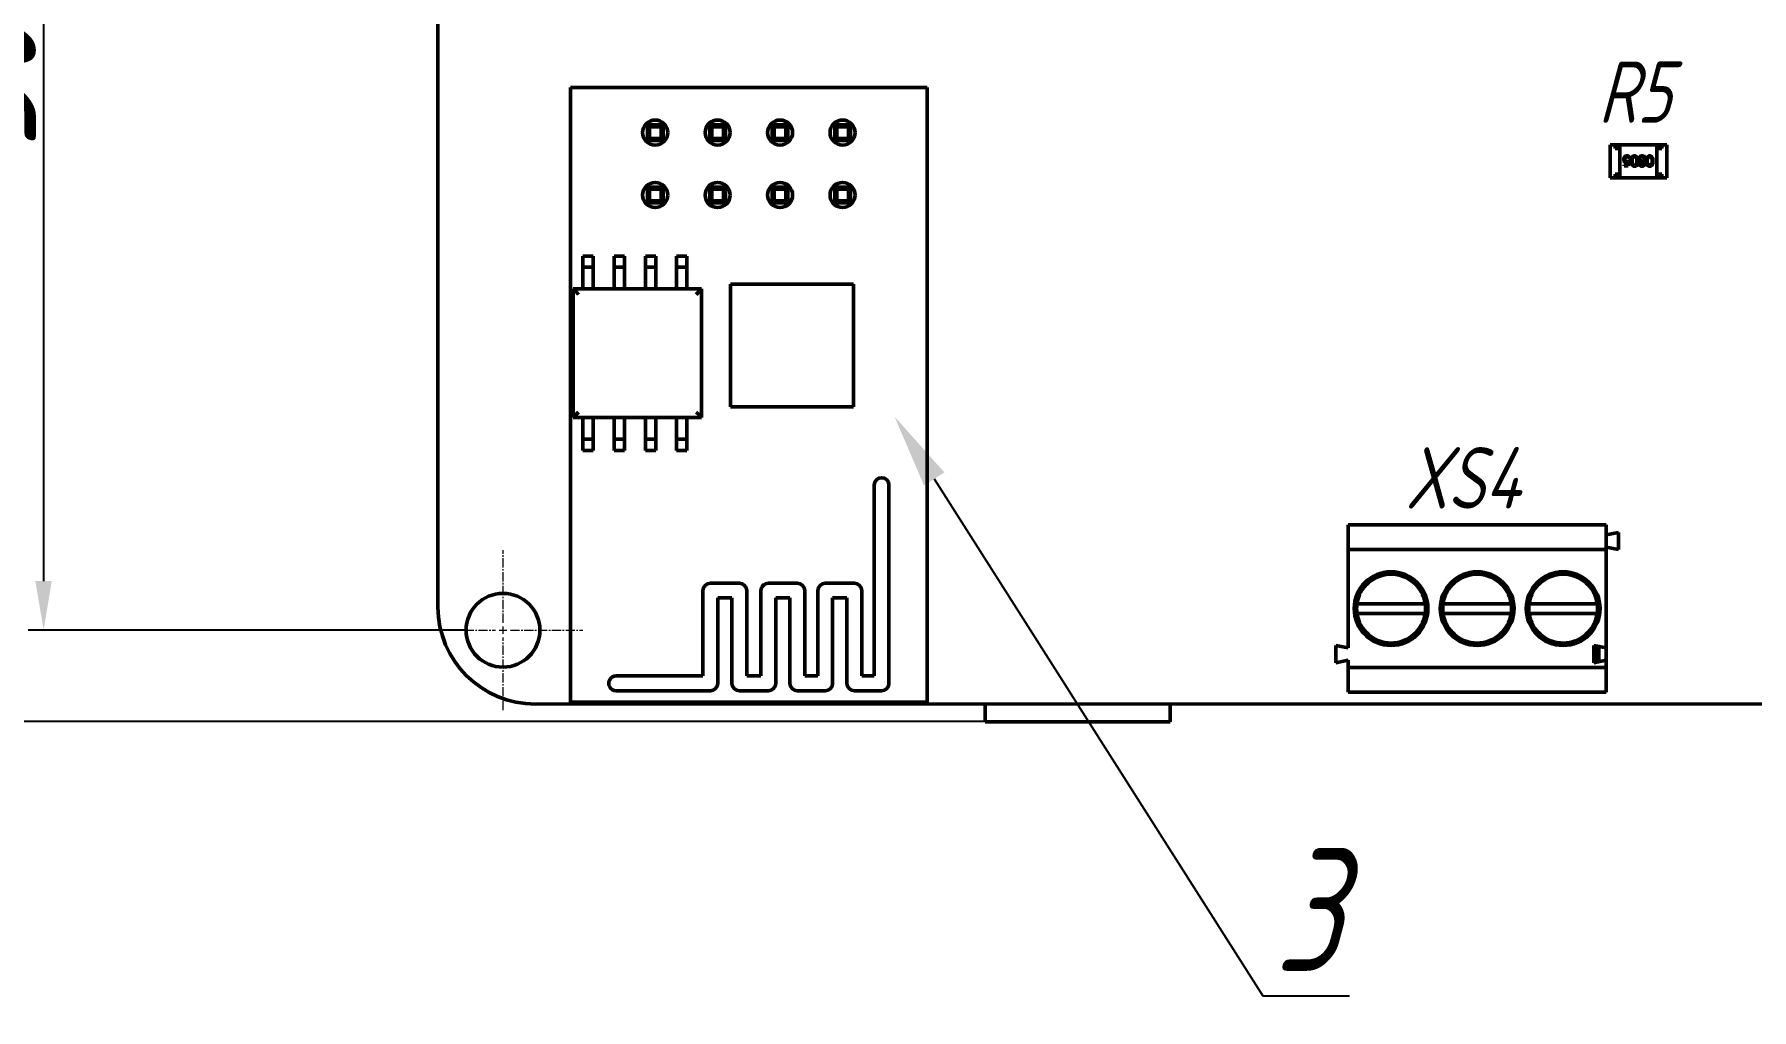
# Model space of a CAD drawing. Header units: millimetres. Extents: x -194 to 1085, y -28 to 392.
# Drawn here: x 563.1 to 702.8, y 202.8 to 282.1 of the extents above; entities that cross this region are included whole.
import ezdxf
from ezdxf import colors
from ezdxf.entities.mleader import LeaderData, LeaderLine
from ezdxf.math import Vec2, Vec3

# ---------------------------------------------------------------- set-up
doc = ezdxf.new("R2010")
doc.units = ezdxf.units.MM
doc.linetypes.add('CENTER2', pattern=[1.125, 0.75, -0.125, 0.125, -0.125])
doc.layers.add('Tonk', color=7, linetype='Continuous', lineweight=15)
doc.layers.add('Видимый контур (ГОСТ)', color=7, linetype='Continuous', lineweight=50)
doc.styles.get("Standard").update_dxf_attribs({"font": '', "width": 0.8, "oblique": 15})
doc.styles.get('Standard').set_extended_font_data('GOST type B')
doc.dimstyles.new('ISO-25', dxfattribs={"dimtxt": 3.5, "dimasz": 4, "dimexe": 1.25, "dimexo": 0, "dimtad": 1, "dimtxsty": 'Standard', "dimcen": 2.5, "dimadec": 0, "dimazin": 0, "dimtfac": 1, "dimtmove": 0, "dimatfit": 3, "dimfxl": 1, "dimarcsym": 0})

# ---------------------------------------------------------------- blocks, each defined once
blk = doc.blocks.new('*D69')
at = {"layer": 'Defpoints', "color": 0, "transparency": 16777216}
for p in [(604.8, 333.64), (546.47, 226.24), (640.47, 226.24)]:
    blk.add_point(p, dxfattribs=at)
at = {"layer": 'Tonk', "color": 0, "lineweight": -2, "transparency": 16777216}
for p, q in [((604.8, 333.64), (545.22, 333.64)), ((546.47, 329.64), (546.47, 230.24)), ((640.47, 226.24), (545.22, 226.24))]:
    blk.add_line(p, q, dxfattribs=at)
at = {"layer": 'Tonk', "color": 0, "transparency": 16777216}
for points in [[(545.8, 329.64), (547.14, 329.64), (546.47, 333.64)], [(545.8, 230.24), (547.14, 230.24), (546.47, 226.24)]]:
    blk.add_solid(points, dxfattribs=at)
at = {"layer": 'Tonk', "color": 0, "transparency": 16777216, "insert": (540.85, 278.93), "char_height": 10, "attachment_point": 5, "rotation": 90}
blk.add_mtext('57*', dxfattribs=at)
blk = doc.blocks.new('*U61')
at = {"layer": 'Tonk', "color": 0, "linetype": 'CENTER2', "transparency": 16777216}
for p, q in [((0, 0.6), (0, 6.5)), ((-6.5, 0), (-0.6, 0)), ((0.6, 0), (6.5, 0)), ((0, -6.5), (0, -0.6))]:
    blk.add_line(p, q, dxfattribs=at)
at = {"layer": 'Tonk', "color": 0, "linetype": 'Continuous', "transparency": 16777216}
for p, q in [((-0.3, 0), (0.3, 0)), ((0, -0.3), (0, 0.3))]:
    blk.add_line(p, q, dxfattribs=at)
blk = doc.blocks.new('*D67')
at = {"layer": 'Defpoints', "color": 0, "transparency": 16777216}
for p in [(598.25, 327.66), (563.88, 233.68), (598.25, 233.68)]:
    blk.add_point(p, dxfattribs=at)
at = {"layer": 'Tonk', "color": 0, "lineweight": -2, "transparency": 16777216}
for p, q in [((598.25, 327.66), (562.63, 327.66)), ((563.88, 323.66), (563.88, 237.68)), ((598.25, 233.68), (562.63, 233.68))]:
    blk.add_line(p, q, dxfattribs=at)
at = {"layer": 'Tonk', "color": 0, "transparency": 16777216}
for points in [[(563.21, 323.66), (564.54, 323.66), (563.88, 327.66)], [(563.21, 237.68), (564.54, 237.68), (563.88, 233.68)]]:
    blk.add_solid(points, dxfattribs=at)
at = {"layer": 'Tonk', "color": 0, "transparency": 16777216, "insert": (558.25, 280.67), "char_height": 10, "attachment_point": 5, "rotation": 90}
blk.add_mtext('50*', dxfattribs=at)

msp = doc.modelspace()

# ---------------------------------------------------------------- linework, layer by layer
at = {"layer": 'Видимый контур (ГОСТ)'}
for p, q in [((595.94784, 235.5561), (595.93784, 324.7861)), ((606.74787, 277.83612), (606.74787, 227.83612)), ((635.74787, 277.83612), (606.74787, 277.83612)), ((635.74787, 227.83612), (635.74787, 277.83612)), ((612.99287, 273.52291), (612.99287, 274.79291)), ((612.99287, 274.79291), (614.26287, 274.79291)), ((613.15364, 274.63214), (612.99287, 274.79291)), ((613.15364, 274.63214), (614.1021, 274.63214)), ((613.15364, 273.68368), (613.15364, 274.63214)), ((614.1021, 274.63214), (614.26287, 274.79291)), ((614.1021, 274.63214), (614.1021, 273.68368)), ((614.26287, 274.79291), (614.26287, 273.52291)), ((618.07287, 273.52291), (618.07287, 274.79291)), ((618.07287, 274.79291), (619.34287, 274.79291)), ((618.23364, 274.63214), (618.07287, 274.79291)), ((618.23364, 274.63214), (619.1821, 274.63214)), ((618.23364, 273.68368), (618.23364, 274.63214)), ((619.1821, 274.63214), (619.34287, 274.79291)), ((619.1821, 274.63214), (619.1821, 273.68368)), ((619.34287, 274.79291), (619.34287, 273.52291)), ((623.15287, 273.52291), (623.15287, 274.79291)), ((623.15287, 274.79291), (624.42287, 274.79291)), ((623.31364, 274.63214), (623.15287, 274.79291)), ((623.31364, 274.63214), (624.2621, 274.63214)), ((623.31364, 273.68368), (623.31364, 274.63214)), ((624.2621, 274.63214), (624.42287, 274.79291)), ((624.2621, 274.63214), (624.2621, 273.68368)), ((624.42287, 274.79291), (624.42287, 273.52291)), ((628.23287, 273.52291), (628.23287, 274.79291)), ((628.23287, 274.79291), (629.50287, 274.79291)), ((628.39364, 274.63214), (628.23287, 274.79291)), ((628.39364, 274.63214), (629.3421, 274.63214)), ((628.39364, 273.68368), (628.39364, 274.63214)), ((629.3421, 274.63214), (629.50287, 274.79291)), ((629.3421, 274.63214), (629.3421, 273.68368)), ((629.50287, 274.79291), (629.50287, 273.52291)), ((613.15364, 273.68368), (612.99287, 273.52291)), ((614.26287, 273.52291), (612.99287, 273.52291)), ((614.1021, 273.68368), (613.15364, 273.68368)), ((614.1021, 273.68368), (614.26287, 273.52291)), ((618.23364, 273.68368), (618.07287, 273.52291)), ((619.34287, 273.52291), (618.07287, 273.52291)), ((619.1821, 273.68368), (618.23364, 273.68368)), ((619.1821, 273.68368), (619.34287, 273.52291)), ((623.31364, 273.68368), (623.15287, 273.52291)), ((624.42287, 273.52291), (623.15287, 273.52291)), ((624.2621, 273.68368), (623.31364, 273.68368)), ((624.2621, 273.68368), (624.42287, 273.52291)), ((628.39364, 273.68368), (628.23287, 273.52291)), ((629.50287, 273.52291), (628.23287, 273.52291)), ((629.3421, 273.68368), (628.39364, 273.68368)), ((629.3421, 273.68368), (629.50287, 273.52291)), ((691.30783, 273.1661), (691.30783, 270.4661)), ((691.30783, 273.1661), (691.70783, 273.1661)), ((692.10783, 273.1661), (691.70783, 273.1661)), ((691.70783, 273.1661), (691.70783, 272.8661)), ((691.70783, 272.8661), (692.10783, 272.8661)), ((692.10783, 270.4661), (692.10783, 273.1661)), ((692.10783, 273.1661), (695.10783, 273.1661)), ((692.10783, 272.8661), (692.10783, 270.7661)), ((695.50783, 273.1661), (695.10783, 273.1661)), ((695.10783, 270.4661), (695.10783, 273.1661)), ((695.10783, 272.8661), (695.50783, 272.8661)), ((695.10783, 272.8661), (695.10783, 270.7661)), ((695.50783, 272.8661), (695.50783, 273.1661)), ((695.90783, 273.1661), (695.50783, 273.1661)), ((695.90783, 273.1661), (695.90783, 270.4661)), ((692.44435, 271.5238), (692.71646, 271.5238)), ((692.44435, 271.44175), (692.44435, 271.5238)), ((692.77255, 271.44175), (692.44435, 271.44175)), ((692.71646, 271.5238), (692.75957, 271.73422)), ((692.8546, 271.84175), (692.77255, 271.44175)), ((692.93665, 272.03662), (692.86486, 272.03662)), ((612.99287, 268.44291), (612.99287, 269.71291)), ((612.99287, 269.71291), (614.26287, 269.71291)), ((613.15364, 269.55214), (612.99287, 269.71291)), ((614.1021, 269.55214), (614.26287, 269.71291)), ((614.26287, 269.71291), (614.26287, 268.44291)), ((618.07287, 268.44291), (618.07287, 269.71291)), ((618.07287, 269.71291), (619.34287, 269.71291)), ((618.23364, 269.55214), (618.07287, 269.71291)), ((619.1821, 269.55214), (619.34287, 269.71291)), ((619.34287, 269.71291), (619.34287, 268.44291)), ((623.15287, 268.44291), (623.15287, 269.71291)), ((623.15287, 269.71291), (624.42287, 269.71291)), ((623.31364, 269.55214), (623.15287, 269.71291)), ((624.2621, 269.55214), (624.42287, 269.71291)), ((624.42287, 269.71291), (624.42287, 268.44291)), ((628.23287, 268.44291), (628.23287, 269.71291)), ((628.23287, 269.71291), (629.50287, 269.71291)), ((628.39364, 269.55214), (628.23287, 269.71291)), ((629.3421, 269.55214), (629.50287, 269.71291)), ((629.50287, 269.71291), (629.50287, 268.44291)), ((691.30783, 270.4661), (691.70783, 270.4661)), ((691.70783, 270.7661), (691.70783, 270.4661)), ((692.10783, 270.7661), (691.70783, 270.7661)), ((691.70783, 270.4661), (692.10783, 270.4661)), ((692.10783, 270.4661), (695.10783, 270.4661)), ((695.50783, 270.7661), (695.10783, 270.7661)), ((695.10783, 270.4661), (695.50783, 270.4661)), ((695.50783, 270.4661), (695.50783, 270.7661)), ((695.90783, 270.4661), (695.50783, 270.4661)), ((613.15364, 268.60368), (612.99287, 268.44291)), ((614.26287, 268.44291), (612.99287, 268.44291)), ((613.15364, 269.55214), (614.1021, 269.55214)), ((613.15364, 268.60368), (613.15364, 269.55214)), ((614.1021, 268.60368), (613.15364, 268.60368)), ((614.1021, 269.55214), (614.1021, 268.60368)), ((614.1021, 268.60368), (614.26287, 268.44291)), ((618.23364, 268.60368), (618.07287, 268.44291)), ((619.34287, 268.44291), (618.07287, 268.44291)), ((618.23364, 269.55214), (619.1821, 269.55214)), ((618.23364, 268.60368), (618.23364, 269.55214)), ((619.1821, 268.60368), (618.23364, 268.60368)), ((619.1821, 269.55214), (619.1821, 268.60368)), ((619.1821, 268.60368), (619.34287, 268.44291)), ((623.31364, 268.60368), (623.15287, 268.44291)), ((624.42287, 268.44291), (623.15287, 268.44291)), ((623.31364, 269.55214), (624.2621, 269.55214)), ((623.31364, 268.60368), (623.31364, 269.55214)), ((624.2621, 268.60368), (623.31364, 268.60368)), ((624.2621, 269.55214), (624.2621, 268.60368)), ((624.2621, 268.60368), (624.42287, 268.44291)), ((628.39364, 268.60368), (628.23287, 268.44291)), ((629.50287, 268.44291), (628.23287, 268.44291)), ((628.39364, 269.55214), (629.3421, 269.55214)), ((628.39364, 268.60368), (628.39364, 269.55214)), ((629.3421, 268.60368), (628.39364, 268.60368)), ((629.3421, 269.55214), (629.3421, 268.60368)), ((629.3421, 268.60368), (629.50287, 268.44291)), ((607.74787, 264.10612), (608.58787, 264.10612)), ((607.74787, 263.60612), (607.74787, 264.10612)), ((608.58787, 263.60612), (608.58787, 264.10612)), ((610.28787, 264.10612), (611.12787, 264.10612)), ((610.28787, 263.60612), (610.28787, 264.10612)), ((611.12787, 263.60612), (611.12787, 264.10612)), ((612.82787, 264.10612), (613.66787, 264.10612)), ((612.82787, 263.60612), (612.82787, 264.10612)), ((613.66787, 263.60612), (613.66787, 264.10612)), ((615.36787, 264.10612), (616.20787, 264.10612)), ((615.36787, 263.60612), (615.36787, 264.10612)), ((616.20787, 263.60612), (616.20787, 264.10612)), ((607.74787, 263.20612), (607.74787, 263.60612)), ((607.74787, 263.20612), (608.58787, 263.20612)), ((607.74787, 262.40612), (607.74787, 263.20612)), ((608.58787, 263.20612), (608.58787, 263.60612)), ((608.58787, 262.40612), (608.58787, 263.20612)), ((610.28787, 263.20612), (610.28787, 263.60612)), ((610.28787, 263.20612), (611.12787, 263.20612)), ((610.28787, 262.40612), (610.28787, 263.20612)), ((611.12787, 263.20612), (611.12787, 263.60612)), ((611.12787, 262.40612), (611.12787, 263.20612)), ((612.82787, 263.20612), (612.82787, 263.60612)), ((612.82787, 263.20612), (613.66787, 263.20612)), ((612.82787, 262.40612), (612.82787, 263.20612)), ((613.66787, 263.20612), (613.66787, 263.60612)), ((613.66787, 262.40612), (613.66787, 263.20612)), ((615.36787, 263.20612), (615.36787, 263.60612)), ((615.36787, 263.20612), (616.20787, 263.20612)), ((615.36787, 262.40612), (615.36787, 263.20612)), ((616.20787, 263.20612), (616.20787, 263.60612)), ((616.20787, 262.40612), (616.20787, 263.20612)), ((606.94787, 250.97612), (606.94787, 261.43612)), ((606.94787, 261.43612), (617.40787, 261.43612)), ((607.15975, 261.22423), (606.94787, 261.43612)), ((607.74787, 261.43612), (607.74787, 262.40612)), ((608.58787, 261.43612), (608.58787, 262.40612)), ((610.28787, 261.43612), (610.28787, 262.40612)), ((611.12787, 261.43612), (611.12787, 262.40612)), ((612.82787, 261.43612), (612.82787, 262.40612)), ((613.66787, 261.43612), (613.66787, 262.40612)), ((615.36787, 261.43612), (615.36787, 262.40612)), ((616.20787, 261.43612), (616.20787, 262.40612)), ((617.19598, 261.22423), (617.40787, 261.43612)), ((617.40787, 261.43612), (617.40787, 250.97612)), ((619.74787, 261.83612), (619.74787, 251.83612)), ((629.74787, 261.83612), (619.74787, 261.83612)), ((629.74787, 251.83612), (629.74787, 261.83612)), ((607.15975, 261.22423), (607.39611, 260.98788)), ((617.19598, 261.22423), (616.95962, 260.98788)), ((619.74787, 251.83612), (629.74787, 251.83612)), ((607.15975, 251.18801), (606.94787, 250.97612)), ((617.40787, 250.97612), (606.94787, 250.97612)), ((607.15975, 251.18801), (607.39611, 251.42436)), ((607.74787, 250.00612), (607.74787, 250.97612)), ((608.58787, 250.00612), (608.58787, 250.97612)), ((610.28787, 250.00612), (610.28787, 250.97612)), ((611.12787, 250.00612), (611.12787, 250.97612)), ((612.82787, 250.00612), (612.82787, 250.97612)), ((613.66787, 250.00612), (613.66787, 250.97612)), ((615.36787, 250.00612), (615.36787, 250.97612)), ((616.20787, 250.00612), (616.20787, 250.97612)), ((617.19598, 251.18801), (616.95963, 251.42436)), ((617.19598, 251.18801), (617.40787, 250.97612)), ((607.74787, 249.20612), (607.74787, 250.00612)), ((607.74787, 249.20612), (608.58787, 249.20612)), ((607.74787, 248.80612), (607.74787, 249.20612)), ((607.74787, 248.80612), (607.74787, 248.30612)), ((608.58787, 249.20612), (608.58787, 250.00612)), ((608.58787, 248.80612), (608.58787, 249.20612)), ((608.58787, 248.80612), (608.58787, 248.30612)), ((610.28787, 249.20612), (610.28787, 250.00612)), ((610.28787, 249.20612), (611.12787, 249.20612)), ((610.28787, 248.80612), (610.28787, 249.20612)), ((610.28787, 248.80612), (610.28787, 248.30612)), ((611.12787, 249.20612), (611.12787, 250.00612)), ((611.12787, 248.80612), (611.12787, 249.20612)), ((611.12787, 248.80612), (611.12787, 248.30612)), ((612.82787, 249.20612), (612.82787, 250.00612)), ((612.82787, 249.20612), (613.66787, 249.20612)), ((612.82787, 248.80612), (612.82787, 249.20612)), ((612.82787, 248.80612), (612.82787, 248.30612)), ((613.66787, 249.20612), (613.66787, 250.00612)), ((613.66787, 248.80612), (613.66787, 249.20612)), ((613.66787, 248.80612), (613.66787, 248.30612)), ((615.36787, 249.20612), (615.36787, 250.00612)), ((615.36787, 249.20612), (616.20787, 249.20612)), ((615.36787, 248.80612), (615.36787, 249.20612)), ((615.36787, 248.80612), (615.36787, 248.30612)), ((616.20787, 249.20612), (616.20787, 250.00612)), ((616.20787, 248.80612), (616.20787, 249.20612)), ((616.20787, 248.80612), (616.20787, 248.30612)), ((607.74787, 248.30612), (608.58787, 248.30612)), ((610.28787, 248.30612), (611.12787, 248.30612)), ((612.82787, 248.30612), (613.66787, 248.30612)), ((615.36787, 248.30612), (616.20787, 248.30612)), ((631.44189, 245.48212), (631.44189, 229.95412)), ((632.64189, 229.35412), (632.64189, 245.48212)), ((669.98803, 242.23618), (669.98804, 240.23618)), ((690.98803, 242.23618), (669.98803, 242.23618)), ((690.98803, 242.23618), (690.98804, 240.23618)), ((690.98803, 241.43618), (691.98803, 241.63618)), ((691.98804, 240.23618), (690.98804, 240.43618)), ((691.98803, 241.63618), (691.98804, 240.23618)), ((669.98804, 240.23618), (669.98804, 232.23618)), ((669.98804, 240.23618), (690.98804, 240.23618)), ((690.98804, 240.23618), (690.98804, 232.23618)), ((620.47389, 237.50212), (618.11589, 237.50212)), ((625.18989, 237.50212), (622.83189, 237.50212)), ((629.82789, 237.50212), (627.45989, 237.50212)), ((617.51589, 236.90212), (617.51589, 229.95412)), ((618.71589, 229.35412), (618.71589, 236.30212)), ((618.71589, 236.30212), (619.87389, 236.30212)), ((619.87389, 236.30212), (619.87389, 229.35412)), ((621.07389, 229.95412), (621.07389, 236.90212)), ((622.23189, 236.90212), (622.23189, 229.95412)), ((623.43189, 229.35412), (623.43189, 236.30212)), ((623.43189, 236.30212), (624.58989, 236.30212)), ((624.58989, 236.30212), (624.58989, 229.35412)), ((625.78989, 229.95412), (625.78989, 236.90212)), ((626.85989, 236.90212), (626.85989, 229.95412)), ((628.05989, 229.35412), (628.05989, 236.30212)), ((628.05989, 236.30212), (629.22789, 236.30212)), ((629.22789, 236.30212), (629.22789, 229.35412)), ((630.42789, 229.95412), (630.42789, 236.90212)), ((670.71675, 235.83618), (676.25932, 235.83618)), ((670.71675, 235.03618), (676.25932, 235.03618)), ((677.71675, 235.83618), (683.25932, 235.83618)), ((677.71675, 235.03618), (683.25932, 235.03618)), ((684.71675, 235.83618), (690.25932, 235.83618)), ((684.71675, 235.03618), (690.25932, 235.03618)), ((669.98804, 232.23618), (668.98804, 232.43618)), ((668.98804, 232.43618), (668.98804, 231.03618)), ((689.98804, 232.43618), (689.98804, 231.03618)), ((690.98804, 232.23618), (689.98804, 232.43618)), ((690.18804, 231.07618), (690.18804, 232.39618)), ((690.38804, 232.35618), (690.38804, 231.11618)), ((690.98804, 231.23618), (690.98804, 232.23618)), ((668.98804, 231.03618), (669.98804, 231.23618)), ((669.98804, 231.23618), (669.98804, 230.63618)), ((669.98804, 230.63618), (669.98804, 228.63618)), ((669.98804, 230.63618), (690.98804, 230.63618)), ((689.98804, 231.03618), (690.98804, 231.23618)), ((690.98804, 231.23618), (690.98804, 230.63618)), ((690.98804, 230.63618), (690.98804, 228.63618)), ((617.51589, 229.95412), (610.44589, 229.95412)), ((622.23189, 229.95412), (621.07389, 229.95412)), ((626.85989, 229.95412), (625.78989, 229.95412)), ((631.44189, 229.95412), (630.42789, 229.95412)), ((606.74787, 227.83612), (635.74787, 227.83612)), ((610.44589, 228.75412), (618.11589, 228.75412)), ((620.47389, 228.75412), (622.83189, 228.75412)), ((625.18989, 228.75412), (627.45989, 228.75412)), ((629.82789, 228.75412), (632.04189, 228.75412)), ((669.98804, 228.63618), (670.58804, 228.63618)), ((676.38804, 228.63618), (670.58804, 228.63618)), ((676.38804, 228.63618), (677.58804, 228.63618)), ((683.38804, 228.63618), (677.58804, 228.63618)), ((683.38804, 228.63618), (684.58804, 228.63618)), ((690.38804, 228.63618), (684.58804, 228.63618)), ((690.38804, 228.63618), (690.98804, 228.63618)), ((810.99385, 227.6761), (603.87784, 227.6741)), ((640.46936, 226.23588), (640.46936, 227.67445)), ((655.50936, 227.6746), (655.50936, 226.23588)), ((640.46936, 226.23588), (640.75313, 226.23588)), ((642.04186, 226.23588), (640.75313, 226.23588)), ((642.04186, 226.23588), (642.75809, 226.23588)), ((653.22062, 226.23588), (642.75809, 226.23588)), ((653.22062, 226.23588), (653.93685, 226.23588)), ((655.22559, 226.23588), (653.93685, 226.23588)), ((655.22559, 226.23588), (655.50936, 226.23588))]:
    msp.add_line(p, q, dxfattribs=at)
for centre, radius in [((613.62787, 274.15791), 1.02), ((618.70787, 274.15791), 1.02), ((623.78787, 274.15791), 1.02), ((628.86787, 274.15791), 1.02), ((613.62787, 269.07791), 1.02), ((618.70787, 269.07791), 1.02), ((623.78787, 269.07791), 1.02), ((628.86787, 269.07791), 1.02), ((673.48804, 235.43618), 3), ((680.48804, 235.43618), 3), ((687.48804, 235.43618), 3), ((601.24784, 233.6761), 3)]:
    msp.add_circle(centre, radius, dxfattribs=at)
for centre, radius, start, end in [((632.04189, 245.48212), 0.6, 0, 180), ((618.11589, 236.90212), 0.6, 90.0000007, 180), ((620.47389, 236.90212), 0.6, 0.0000009, 90.0000006), ((622.83189, 236.90212), 0.6, 90.0000003, 180.0000009), ((625.18989, 236.90212), 0.6, 0.0000009, 90.0000005), ((627.45989, 236.90212), 0.6, 90.0000009, 180), ((629.82789, 236.90212), 0.6, 0.0000009, 90.0000005), ((673.48804, 235.43618), 2.8, 8.2132207, 171.7867993), ((680.48804, 235.43618), 2.8, 8.2132207, 171.7867993), ((687.48804, 235.43618), 2.8, 8.2132207, 171.7867993), ((603.87231, 235.59868), 7.92459, 180.3079114, 270.0399798), ((673.48804, 235.43618), 2.8, 171.7867993, 188.2132207), ((673.48804, 235.43618), 2.8, 188.2132207, 351.7867993), ((673.48804, 235.43618), 2.8, 351.7867993, 8.2132207), ((680.48804, 235.43618), 2.8, 171.7867993, 188.2132207), ((680.48804, 235.43618), 2.8, 188.2132207, 351.7867993), ((680.48804, 235.43618), 2.8, 351.7867993, 8.2132207), ((687.48804, 235.43618), 2.8, 171.7867993, 188.2132207), ((687.48804, 235.43618), 2.8, 188.2132207, 351.7867993), ((687.48804, 235.43618), 2.8, 351.7867993, 8.2132207), ((610.44589, 229.35412), 0.6, 90.0000008, 270.0000008), ((618.11589, 229.35412), 0.6, 270.0000012, 0), ((620.47389, 229.35412), 0.6, 180.0000009, 270.0000006), ((622.83189, 229.35412), 0.6, 270.0000007, 0), ((625.18989, 229.35412), 0.6, 180.0000009, 270.0000005), ((627.45989, 229.35412), 0.6, 270.0000009, 0), ((629.82789, 229.35412), 0.6, 180.0000009, 270.0000004), ((632.04189, 229.35412), 0.6, 270.0000009, 0)]:
    msp.add_arc(centre, radius, start, end, dxfattribs=at)
for points, knots in [([(692.41358, 271.98037), (692.41373, 271.98689), (692.41403, 271.99984), (692.41557, 272.01908), (692.41852, 272.0379), (692.42249, 272.05632), (692.42765, 272.07431), (692.43388, 272.0919), (692.44152, 272.109), (692.44989, 272.12576), (692.45932, 272.1418), (692.46978, 272.15681), (692.48084, 272.171), (692.49273, 272.18422), (692.50558, 272.19639), (692.51922, 272.20758), (692.53355, 272.21797), (692.54878, 272.22716), (692.56458, 272.2356), (692.58119, 272.24254), (692.59821, 272.24873), (692.61589, 272.25367), (692.6342, 272.25754), (692.65316, 272.26017), (692.67267, 272.26209), (692.6859, 272.26221), (692.69258, 272.26227)], [0, 0, 0, 0, 0.044014471, 0.087434124, 0.130118399, 0.172553695, 0.214554756, 0.256298092, 0.298438225, 0.340849003, 0.382715189, 0.423924045, 0.464246243, 0.504073671, 0.543861906, 0.583566725, 0.623094319, 0.663229061, 0.703551259, 0.743937895, 0.784541255, 0.825750111, 0.867757363, 0.910745164, 0.954914447, 1, 1, 1, 1]), ([(692.66534, 271.71868), (692.65641, 271.71887), (692.63884, 271.71925), (692.61314, 271.7229), (692.58861, 271.72865), (692.56529, 271.73667), (692.54315, 271.74694), (692.52239, 271.75976), (692.5027, 271.77474), (692.48443, 271.79196), (692.46785, 271.81092), (692.45327, 271.8313), (692.44089, 271.8529), (692.43094, 271.87594), (692.42299, 271.90016), (692.4177, 271.92581), (692.41417, 271.95266), (692.41378, 271.97101), (692.41358, 271.98037)], [0, 0, 0, 0, 0.065807646, 0.129394274, 0.190894061, 0.251281069, 0.310814964, 0.370370987, 0.430768263, 0.492881251, 0.555103948, 0.616067051, 0.677256033, 0.738259805, 0.800762134, 0.864777582, 0.931045295, 1, 1, 1, 1]), ([(692.68842, 272.18021), (692.68157, 272.18003), (692.66809, 272.17966), (692.64824, 272.17681), (692.62909, 272.17244), (692.6108, 272.16588), (692.59307, 272.15792), (692.57635, 272.1477), (692.56014, 272.13593), (692.54496, 272.12246), (692.53105, 272.10761), (692.51877, 272.09173), (692.50853, 272.07479), (692.49991, 272.05708), (692.49336, 272.03841), (692.48868, 272.01887), (692.48594, 271.9984), (692.48556, 271.98444), (692.48537, 271.97733)], [0, 0, 0, 0, 0.064207295, 0.12642469, 0.187680284, 0.248216424, 0.30830506, 0.369660991, 0.431698552, 0.495946892, 0.559758024, 0.622295408, 0.683910635, 0.745092408, 0.806740225, 0.869086618, 0.933290003, 1, 1, 1, 1]), ([(692.48537, 271.97733), (692.48552, 271.97091), (692.48582, 271.95835), (692.48822, 271.93997), (692.49241, 271.92259), (692.49822, 271.9061), (692.5056, 271.89051), (692.51462, 271.87579), (692.52544, 271.86214), (692.5378, 271.84954), (692.55135, 271.83792), (692.56631, 271.82801), (692.58237, 271.81968), (692.59933, 271.81249), (692.61761, 271.80732), (692.63684, 271.80344), (692.65722, 271.8012), (692.67116, 271.80089), (692.67832, 271.80073)], [0, 0, 0, 0, 0.065351382, 0.127916032, 0.188360206, 0.247216077, 0.305630129, 0.36376984, 0.422660914, 0.482687294, 0.543300221, 0.604117955, 0.664964891, 0.727413494, 0.791467625, 0.858055443, 0.927036815, 1, 1, 1, 1]), ([(692.75957, 271.73422), (692.7511, 271.73188), (692.73469, 271.72735), (692.71047, 271.72232), (692.68748, 271.71929), (692.67256, 271.71888), (692.66534, 271.71868)], [0, 0, 0, 0, 0.275068369, 0.53290146, 0.77397346, 1, 1, 1, 1]), ([(692.67832, 271.80073), (692.69149, 271.80101), (692.71847, 271.80159), (692.79895, 271.82035), (692.83668, 271.83486), (692.8546, 271.84175)], [0, 0, 0, 0, 0.001976248017, 0.001976248017, 0.003940073961, 0.003940073961, 0.003940073961, 0.003940073961]), ([(692.86486, 272.03662), (692.86309, 272.04425), (692.8597, 272.05892), (692.85224, 272.07952), (692.84313, 272.09788), (692.8323, 272.11424), (692.81937, 272.1285), (692.80462, 272.14121), (692.78808, 272.15268), (692.76971, 272.16224), (692.75032, 272.17039), (692.73003, 272.17582), (692.70939, 272.17964), (692.69543, 272.18002), (692.68842, 272.18021)], [0, 0, 0, 0, 0.094687252, 0.181994156, 0.264376949, 0.342179862, 0.418617611, 0.496509075, 0.577369092, 0.661510592, 0.746732551, 0.831257984, 0.915205616, 1, 1, 1, 1]), ([(692.69258, 272.26227), (692.70055, 272.26211), (692.71624, 272.2618), (692.73921, 272.25855), (692.76132, 272.25389), (692.78238, 272.24689), (692.80258, 272.23812), (692.82164, 272.22703), (692.84007, 272.21446), (692.8571, 272.19963), (692.87291, 272.18342), (692.88706, 272.16583), (692.89966, 272.14715), (692.91051, 272.12729), (692.91977, 272.1063), (692.92704, 272.0841), (692.93291, 272.0608), (692.93539, 272.04477), (692.93665, 272.03662)], [0, 0, 0, 0, 0.065421144, 0.128708372, 0.190236142, 0.250724402, 0.310637179, 0.370766408, 0.431614744, 0.493522974, 0.555883455, 0.617342367, 0.678668039, 0.74071136, 0.802985363, 0.86680258, 0.932347171, 1, 1, 1, 1]), ([(693.0187, 271.84207), (693.01885, 271.85431), (693.01914, 271.87815), (693.02065, 271.91301), (693.02361, 271.94592), (693.02731, 271.97697), (693.03245, 272.00601), (693.03876, 272.03315), (693.04576, 272.05851), (693.05441, 272.08188), (693.06388, 272.10358), (693.07417, 272.12385), (693.08521, 272.14285), (693.09723, 272.16045), (693.11004, 272.17677), (693.12392, 272.19151), (693.13847, 272.20504), (693.15388, 272.21707), (693.16997, 272.22761), (693.18642, 272.23703), (693.20351, 272.24462), (693.22087, 272.25114), (693.23872, 272.25613), (693.25707, 272.25957), (693.2758, 272.26199), (693.28846, 272.26217), (693.29483, 272.26227)], [0, 0, 0, 0, 0.06506329, 0.126773166, 0.185515763, 0.240764679, 0.292979796, 0.342250373, 0.388919286, 0.432775664, 0.474628433, 0.514774691, 0.553605893, 0.591426406, 0.62802812, 0.663803634, 0.698984336, 0.733591489, 0.767628469, 0.801208348, 0.83426384, 0.866980695, 0.899719742, 0.932701912, 0.966175883, 1, 1, 1, 1]), ([(693.29483, 271.42124), (693.28846, 271.42135), (693.27581, 271.42157), (693.25711, 271.4237), (693.23883, 271.42724), (693.22107, 271.43225), (693.20367, 271.43847), (693.18677, 271.44626), (693.17026, 271.45533), (693.15442, 271.46599), (693.13905, 271.47787), (693.12455, 271.4913), (693.11091, 271.50614), (693.09795, 271.52224), (693.08605, 271.53991), (693.07472, 271.55883), (693.06458, 271.57934), (693.05481, 271.6011), (693.04638, 271.6247), (693.03878, 271.65002), (693.03263, 271.67735), (693.02752, 271.70655), (693.02355, 271.73773), (693.02066, 271.77082), (693.01914, 271.80584), (693.01885, 271.82979), (693.0187, 271.84207)], [0, 0, 0, 0, 0.033788116, 0.067193932, 0.099862411, 0.132566612, 0.165151173, 0.197913187, 0.231319004, 0.265083278, 0.299255309, 0.334398567, 0.369942824, 0.406283561, 0.44406382, 0.482997707, 0.523354447, 0.56553659, 0.609612924, 0.656390811, 0.705885495, 0.7583245, 0.813831783, 0.872794559, 0.93472223, 1, 1, 1, 1]), ([(693.12079, 272.04287), (693.11838, 272.03574), (693.11348, 272.02124), (693.10717, 271.99876), (693.1022, 271.97517), (693.09773, 271.95062), (693.09467, 271.92492), (693.09222, 271.89815), (693.09077, 271.87029), (693.09059, 271.85137), (693.0905, 271.84175)], [0, 0, 0, 0, 0.110588339, 0.224541754, 0.342503494, 0.464324098, 0.590756033, 0.722227475, 0.858842836, 1, 1, 1, 1]), ([(693.0905, 271.84175), (693.09063, 271.83214), (693.09087, 271.81333), (693.09181, 271.78578), (693.09424, 271.75962), (693.09694, 271.73472), (693.10091, 271.71124), (693.1052, 271.68896), (693.11096, 271.66818), (693.11711, 271.64855), (693.12416, 271.63031), (693.13191, 271.61337), (693.14019, 271.59765), (693.14918, 271.58319), (693.15878, 271.56992), (693.16924, 271.55812), (693.18014, 271.54741), (693.19542, 271.53519), (693.21541, 271.52273), (693.24029, 271.51127), (693.26618, 271.50468), (693.28368, 271.50376), (693.29242, 271.50329)], [0, 0, 0, 0, 0.065681198, 0.128486464, 0.18817513, 0.245106131, 0.299448425, 0.350822936, 0.399941681, 0.446671744, 0.491254533, 0.533376344, 0.573852755, 0.612526312, 0.649597136, 0.685532042, 0.720105786, 0.753837663, 0.818925416, 0.880493462, 0.940311334, 1, 1, 1, 1]), ([(693.29242, 272.18021), (693.28356, 272.17985), (693.26586, 272.17912), (693.24001, 272.17208), (693.2149, 272.16146), (693.19523, 272.1489), (693.18026, 272.13694), (693.16954, 272.12674), (693.15969, 272.11532), (693.15036, 272.103), (693.1418, 272.08955), (693.13401, 272.07502), (693.12691, 272.05938), (693.12286, 272.04846), (693.12079, 272.04287)], [0, 0, 0, 0, 0.112813401, 0.225393884, 0.339594815, 0.45967541, 0.52173519, 0.583925839, 0.648174145, 0.713881038, 0.781004455, 0.851450928, 0.924050693, 1, 1, 1, 1]), ([(693.4905, 271.84175), (693.49047, 271.85244), (693.49042, 271.87318), (693.48904, 271.90331), (693.48715, 271.93142), (693.48472, 271.95753), (693.48111, 271.98157), (693.47706, 272.00369), (693.47213, 272.02377), (693.46631, 272.04197), (693.45967, 272.05857), (693.45242, 272.07402), (693.44464, 272.0885), (693.43592, 272.10188), (693.42643, 272.1142), (693.41638, 272.12569), (693.40539, 272.13592), (693.39019, 272.14821), (693.37013, 272.1609), (693.34484, 272.17195), (693.31886, 272.17889), (693.30122, 272.17977), (693.29242, 272.18021)], [0, 0, 0, 0, 0.072951066, 0.141583694, 0.20592646, 0.265301357, 0.320597233, 0.371816503, 0.41878977, 0.461698729, 0.502133582, 0.540804315, 0.578180525, 0.614296865, 0.649678243, 0.68429946, 0.718358953, 0.752080865, 0.817652439, 0.879722076, 0.93996556, 1, 1, 1, 1]), ([(693.29242, 271.50329), (693.30127, 271.50376), (693.31898, 271.50469), (693.34514, 271.51124), (693.37022, 271.52268), (693.39016, 271.53524), (693.40544, 271.5472), (693.4162, 271.55757), (693.42629, 271.56892), (693.43559, 271.58136), (693.4443, 271.59472), (693.45229, 271.60912), (693.4595, 271.62462), (693.46614, 271.64122), (693.47199, 271.65941), (693.47681, 271.67947), (693.48126, 271.70152), (693.48442, 271.72568), (693.48722, 271.7518), (693.48902, 271.77998), (693.49042, 271.81017), (693.49047, 271.83101), (693.4905, 271.84175)], [0, 0, 0, 0, 0.060386619, 0.120883249, 0.182754619, 0.24781103, 0.2812991, 0.315087624, 0.349702396, 0.384856581, 0.420966197, 0.458511188, 0.497174722, 0.537602048, 0.580503018, 0.62746754, 0.67838821, 0.733983221, 0.793746705, 0.857713672, 0.926697864, 1, 1, 1, 1]), ([(693.29483, 272.26227), (693.30114, 272.26216), (693.31358, 272.26195), (693.33201, 272.25977), (693.34991, 272.25628), (693.36735, 272.25138), (693.38442, 272.24539), (693.4009, 272.23758), (693.41697, 272.22859), (693.43258, 272.21835), (693.44744, 272.20662), (693.46163, 272.19365), (693.4748, 272.17911), (693.48706, 272.16323), (693.49871, 272.14615), (693.50943, 272.12766), (693.51934, 272.10781), (693.5284, 272.08648), (693.53644, 272.06336), (693.54353, 272.03818), (693.54914, 272.01072), (693.55393, 271.98121), (693.5578, 271.94951), (693.56044, 271.91562), (693.56207, 271.87954), (693.56222, 271.85479), (693.56229, 271.84207)], [0, 0, 0, 0, 0.033787146, 0.066621658, 0.099284878, 0.131361165, 0.163585188, 0.196103927, 0.228902254, 0.262158056, 0.295991222, 0.330217846, 0.365059826, 0.400950737, 0.437620382, 0.475707529, 0.515380692, 0.556413541, 0.59976483, 0.646424156, 0.696431445, 0.749781518, 0.806573307, 0.867435532, 0.931886753, 1, 1, 1, 1]), ([(693.56229, 271.84207), (693.56222, 271.82925), (693.56207, 271.80434), (693.56045, 271.76805), (693.55776, 271.734), (693.55407, 271.7022), (693.54959, 271.67263), (693.54359, 271.64538), (693.53678, 271.62031), (693.52888, 271.59735), (693.51997, 271.57619), (693.51027, 271.55644), (693.4994, 271.53812), (693.48798, 271.52095), (693.47554, 271.5052), (693.46244, 271.49065), (693.44817, 271.47764), (693.43322, 271.46579), (693.41744, 271.4554), (693.4013, 271.44625), (693.38467, 271.43843), (693.36751, 271.43229), (693.34998, 271.42721), (693.33201, 271.42374), (693.31358, 271.42155), (693.30114, 271.42135), (693.29483, 271.42124)], [0, 0, 0, 0, 0.068594622, 0.133246042, 0.194312586, 0.251279223, 0.304513439, 0.354234907, 0.400480589, 0.443410755, 0.484014869, 0.523252301, 0.561042373, 0.597900239, 0.633518489, 0.668314351, 0.702495671, 0.736685354, 0.770293169, 0.803437255, 0.835912952, 0.868460246, 0.900846538, 0.933466525, 0.966257575, 1, 1, 1, 1]), ([(693.63409, 272.00874), (693.63427, 272.01644), (693.63461, 272.03169), (693.63765, 272.05419), (693.64221, 272.07604), (693.64885, 272.09725), (693.65747, 272.11768), (693.6681, 272.13736), (693.68012, 272.15661), (693.68978, 272.16845), (693.69467, 272.17445)], [0, 0, 0, 0, 0.128158186, 0.253673136, 0.377325306, 0.499384555, 0.622918368, 0.745839393, 0.871395285, 1, 1, 1, 1]), ([(693.78874, 271.79608), (693.78219, 271.79949), (693.76942, 271.80615), (693.75123, 271.81688), (693.73461, 271.82818), (693.71909, 271.83952), (693.70495, 271.85135), (693.69234, 271.8637), (693.68096, 271.87627), (693.67104, 271.88926), (693.66231, 271.90266), (693.65476, 271.91648), (693.64831, 271.93071), (693.6432, 271.9455), (693.63899, 271.96062), (693.63609, 271.97627), (693.63453, 271.99236), (693.63424, 272.00323), (693.63409, 272.00874)], [0, 0, 0, 0, 0.07952483, 0.155099976, 0.22721982, 0.295910504, 0.362055881, 0.425520117, 0.485812719, 0.544494706, 0.601459636, 0.657840594, 0.713974472, 0.769467952, 0.826129967, 0.882885359, 0.940700882, 1, 1, 1, 1]), ([(693.67512, 271.62877), (693.67544, 271.63745), (693.67609, 271.6545), (693.6815, 271.67935), (693.69063, 271.70263), (693.70308, 271.72459), (693.71932, 271.74483), (693.73911, 271.76362), (693.76231, 271.78112), (693.77975, 271.79099), (693.78874, 271.79608)], [0, 0, 0, 0, 0.121904041, 0.239412608, 0.355410104, 0.472090729, 0.592858982, 0.718703468, 0.854892383, 1, 1, 1, 1]), ([(693.9022, 271.42124), (693.89203, 271.42157), (693.87197, 271.42222), (693.84248, 271.42766), (693.81427, 271.43674), (693.78743, 271.44906), (693.76244, 271.46423), (693.74036, 271.48261), (693.72086, 271.50322), (693.70472, 271.52628), (693.69143, 271.55067), (693.68217, 271.57618), (693.67624, 271.60227), (693.67549, 271.61993), (693.67512, 271.62877)], [0, 0, 0, 0, 0.089409711, 0.176305764, 0.262625902, 0.349445726, 0.435498264, 0.51892813, 0.601354657, 0.684256422, 0.76580674, 0.844876866, 0.922279795, 1, 1, 1, 1]), ([(693.69467, 272.17445), (693.70103, 272.18144), (693.71368, 272.19534), (693.73534, 272.21338), (693.75912, 272.22855), (693.78491, 272.24091), (693.81266, 272.25053), (693.84235, 272.25744), (693.87405, 272.2614), (693.89583, 272.26197), (693.90701, 272.26227)], [0, 0, 0, 0, 0.11928345, 0.237092882, 0.354796044, 0.474576301, 0.597460066, 0.724926155, 0.858883199, 1, 1, 1, 1]), ([(693.9062, 272.18021), (693.89872, 272.18007), (693.88413, 272.17979), (693.86286, 272.17732), (693.84278, 272.1734), (693.82394, 272.1677), (693.80612, 272.16074), (693.78963, 272.15178), (693.77405, 272.1416), (693.76014, 272.12952), (693.74747, 272.11661), (693.73642, 272.10294), (693.72683, 272.08889), (693.7193, 272.07414), (693.71329, 272.05896), (693.70896, 272.04323), (693.70629, 272.02689), (693.70602, 272.0158), (693.70588, 272.01018)], [0, 0, 0, 0, 0.076558933, 0.149161352, 0.218826846, 0.285567139, 0.350313106, 0.414125154, 0.477179161, 0.540368019, 0.60220239, 0.662033654, 0.719934407, 0.775907433, 0.831114864, 0.886667447, 0.942552362, 1, 1, 1, 1]), ([(693.70588, 272.01018), (693.70609, 272.00472), (693.7065, 271.99396), (693.70909, 271.97802), (693.71364, 271.96261), (693.71989, 271.94756), (693.72821, 271.93317), (693.738, 271.91906), (693.74981, 271.90563), (693.76317, 271.89277), (693.77772, 271.88088), (693.79318, 271.87037), (693.80945, 271.86151), (693.82647, 271.8543), (693.84422, 271.84864), (693.86269, 271.84468), (693.88188, 271.84219), (693.89493, 271.8419), (693.90156, 271.84175)], [0, 0, 0, 0, 0.057339426, 0.113063332, 0.169181449, 0.22577456, 0.283826304, 0.343454279, 0.405906962, 0.47139226, 0.538002834, 0.603063556, 0.667601831, 0.732225443, 0.79700481, 0.86304799, 0.930356987, 1, 1, 1, 1]), ([(693.90332, 271.7597), (693.89652, 271.7595), (693.88299, 271.75911), (693.86304, 271.75541), (693.84364, 271.74961), (693.825, 271.74166), (693.80761, 271.73169), (693.7921, 271.71975), (693.77862, 271.70612), (693.76729, 271.69101), (693.75851, 271.67493), (693.75168, 271.65879), (693.74769, 271.64243), (693.74717, 271.63146), (693.74691, 271.62605)], [0, 0, 0, 0, 0.089689936, 0.17849401, 0.266837753, 0.356558176, 0.44533425, 0.530805835, 0.614076217, 0.697707086, 0.77914195, 0.855353591, 0.92855682, 1, 1, 1, 1]), ([(693.74691, 271.62605), (693.74703, 271.62225), (693.74727, 271.6147), (693.74926, 271.60356), (693.75255, 271.59268), (693.757, 271.58195), (693.76285, 271.57154), (693.76979, 271.56128), (693.77822, 271.55141), (693.78768, 271.54168), (693.79841, 271.53268), (693.81039, 271.52476), (693.82356, 271.51804), (693.83791, 271.51258), (693.85339, 271.50848), (693.86994, 271.50541), (693.88769, 271.50368), (693.8999, 271.50342), (693.9062, 271.50329)], [0, 0, 0, 0, 0.050902438, 0.101034043, 0.151083817, 0.203061988, 0.256248434, 0.310846715, 0.3687691, 0.43001504, 0.492519647, 0.556048722, 0.621995683, 0.690192369, 0.761384855, 0.83635622, 0.915487005, 1, 1, 1, 1]), ([(693.90156, 271.84175), (693.90867, 271.84188), (693.92263, 271.84213), (693.94308, 271.84489), (693.9627, 271.84874), (693.98143, 271.85457), (693.99927, 271.86216), (694.0163, 271.87129), (694.03241, 271.88208), (694.04736, 271.89439), (694.06101, 271.90766), (694.07298, 271.92171), (694.08315, 271.93628), (694.09135, 271.95154), (694.09807, 271.96719), (694.10248, 271.9836), (694.10531, 272.00047), (694.10569, 272.01193), (694.10588, 272.01771)], [0, 0, 0, 0, 0.071268693, 0.139811785, 0.206497432, 0.271535244, 0.336081831, 0.400528388, 0.464983843, 0.530050305, 0.594423409, 0.65558271, 0.714849106, 0.772115064, 0.828999211, 0.885122163, 0.942079353, 1, 1, 1, 1]), ([(694.13665, 271.62653), (694.13628, 271.618), (694.13553, 271.60087), (694.12945, 271.57536), (694.11955, 271.5503), (694.10608, 271.52582), (694.08931, 271.50275), (694.06918, 271.48205), (694.04619, 271.46392), (694.02044, 271.44871), (693.99273, 271.43632), (693.96349, 271.42778), (693.93323, 271.42219), (693.91264, 271.42156), (693.9022, 271.42124)], [0, 0, 0, 0, 0.074058426, 0.148870352, 0.226667668, 0.307734759, 0.391157204, 0.473929356, 0.557927752, 0.64498929, 0.733364056, 0.821092042, 0.909287215, 1, 1, 1, 1]), ([(694.06486, 271.62765), (694.0647, 271.63183), (694.06439, 271.64009), (694.06199, 271.65228), (694.05841, 271.66426), (694.05278, 271.67575), (694.04602, 271.68714), (694.03768, 271.69814), (694.02774, 271.7088), (694.01653, 271.71903), (694.00432, 271.72861), (693.99139, 271.73692), (693.97789, 271.74388), (693.96397, 271.74967), (693.94949, 271.75417), (693.93452, 271.75736), (693.91908, 271.75934), (693.90861, 271.75958), (693.90332, 271.7597)], [0, 0, 0, 0, 0.05456395, 0.107826203, 0.161923709, 0.217509701, 0.274498333, 0.334814765, 0.397554947, 0.464754577, 0.53290121, 0.600097214, 0.665354161, 0.731083628, 0.796883494, 0.86329159, 0.930831218, 1, 1, 1, 1]), ([(694.10588, 272.01771), (694.10557, 272.0249), (694.10495, 272.03915), (694.10005, 272.06022), (694.09218, 272.08061), (694.0812, 272.10017), (694.06761, 272.11844), (694.05089, 272.13437), (694.0321, 272.14852), (694.01058, 272.15997), (693.98708, 272.16911), (693.96159, 272.17541), (693.93449, 272.17958), (693.91578, 272.18), (693.9062, 272.18021)], [0, 0, 0, 0, 0.074898208, 0.148596294, 0.224471235, 0.302322742, 0.381918618, 0.461148696, 0.542417123, 0.626716083, 0.714596831, 0.80490292, 0.900127254, 1, 1, 1, 1]), ([(693.9062, 271.50329), (693.91182, 271.50344), (693.9228, 271.50373), (693.93889, 271.50525), (693.9542, 271.50821), (693.96888, 271.51215), (693.98273, 271.51748), (693.99593, 271.52374), (694.00826, 271.53135), (694.01988, 271.53989), (694.03034, 271.54928), (694.03962, 271.55907), (694.04733, 271.56944), (694.05387, 271.58014), (694.05863, 271.59149), (694.06218, 271.60313), (694.06459, 271.61521), (694.06477, 271.62347), (694.06486, 271.62765)], [0, 0, 0, 0, 0.075243309, 0.147208812, 0.21644709, 0.284025042, 0.350655449, 0.415031318, 0.479629831, 0.544651634, 0.60804424, 0.667827565, 0.725114247, 0.780991708, 0.835527004, 0.889438155, 0.944072089, 1, 1, 1, 1]), ([(693.90701, 272.26227), (693.91775, 272.262), (693.93866, 272.26149), (693.9691, 272.25802), (693.99747, 272.25193), (694.02394, 272.2436), (694.04835, 272.23276), (694.07063, 272.21928), (694.09111, 272.20368), (694.10915, 272.18553), (694.12517, 272.16609), (694.13925, 272.14603), (694.15094, 272.12535), (694.16085, 272.10437), (694.16843, 272.08278), (694.17368, 272.0607), (694.17701, 272.03817), (694.17746, 272.02296), (694.17768, 272.01531)], [0, 0, 0, 0, 0.078556433, 0.15286284, 0.223559693, 0.290374944, 0.355403073, 0.418291157, 0.480388564, 0.543072615, 0.604923944, 0.664398309, 0.721942555, 0.778374891, 0.833829941, 0.888861236, 0.94408894, 1, 1, 1, 1]), ([(694.17768, 272.01531), (694.17755, 272.0097), (694.17729, 271.9986), (694.17548, 271.98221), (694.17257, 271.96626), (694.16863, 271.95068), (694.16328, 271.9356), (694.15683, 271.92094), (694.1493, 271.90668), (694.1406, 271.89274), (694.13047, 271.87933), (694.119, 271.86621), (694.10597, 271.85359), (694.09151, 271.84131), (694.07579, 271.82916), (694.05841, 271.81778), (694.03982, 271.80639), (694.0266, 271.79958), (694.01983, 271.79608)], [0, 0, 0, 0, 0.058853586, 0.116315459, 0.172674843, 0.228780387, 0.284580359, 0.340256506, 0.396629805, 0.453507263, 0.51231819, 0.572648444, 0.636021936, 0.702362946, 0.771483056, 0.844184477, 0.920069794, 1, 1, 1, 1]), ([(694.01983, 271.79608), (694.0291, 271.79102), (694.04707, 271.78122), (694.07086, 271.76322), (694.09129, 271.74373), (694.1078, 271.72233), (694.1208, 271.69969), (694.12972, 271.67595), (694.13576, 271.65156), (694.13635, 271.6349), (694.13665, 271.62653)], [0, 0, 0, 0, 0.14586006, 0.282425903, 0.4108504, 0.535029421, 0.654701078, 0.770133433, 0.884555844, 1, 1, 1, 1]), ([(694.24947, 271.84207), (694.24962, 271.85431), (694.24991, 271.87815), (694.25142, 271.91301), (694.25438, 271.94592), (694.25808, 271.97697), (694.26322, 272.00601), (694.26953, 272.03315), (694.27653, 272.05851), (694.28518, 272.08188), (694.29464, 272.10358), (694.30494, 272.12385), (694.31598, 272.14285), (694.328, 272.16045), (694.34081, 272.17677), (694.35469, 272.19151), (694.36924, 272.20504), (694.38465, 272.21707), (694.40074, 272.22761), (694.41719, 272.23703), (694.43428, 272.24462), (694.45164, 272.25114), (694.46949, 272.25613), (694.48784, 272.25957), (694.50657, 272.26199), (694.51923, 272.26217), (694.5256, 272.26227)], [0, 0, 0, 0, 0.06506329, 0.126773166, 0.185515763, 0.240764679, 0.292979796, 0.342250373, 0.388919286, 0.432775664, 0.474628433, 0.514774691, 0.553605893, 0.591426406, 0.62802812, 0.663803634, 0.698984336, 0.733591489, 0.767628469, 0.801208348, 0.83426384, 0.866980695, 0.899719742, 0.932701912, 0.966175883, 1, 1, 1, 1]), ([(694.5256, 271.42124), (694.51923, 271.42135), (694.50658, 271.42157), (694.48787, 271.4237), (694.4696, 271.42724), (694.45184, 271.43225), (694.43444, 271.43847), (694.41754, 271.44626), (694.40103, 271.45533), (694.38518, 271.46599), (694.36982, 271.47787), (694.35532, 271.4913), (694.34168, 271.50614), (694.32872, 271.52225), (694.31682, 271.53991), (694.30549, 271.55883), (694.29535, 271.57934), (694.28558, 271.6011), (694.27715, 271.6247), (694.26955, 271.65002), (694.2634, 271.67735), (694.25829, 271.70655), (694.25432, 271.73773), (694.25143, 271.77082), (694.24991, 271.80584), (694.24962, 271.82979), (694.24947, 271.84207)], [0, 0, 0, 0, 0.033788116, 0.067193932, 0.099862411, 0.132566612, 0.165151173, 0.197913187, 0.231319004, 0.265083278, 0.299255309, 0.334398567, 0.369942824, 0.406283561, 0.44406382, 0.482997707, 0.523354447, 0.56553659, 0.609612924, 0.656390811, 0.705885495, 0.7583245, 0.813831783, 0.872794559, 0.93472223, 1, 1, 1, 1]), ([(694.35156, 272.04287), (694.34915, 272.03574), (694.34425, 272.02124), (694.33794, 271.99876), (694.33297, 271.97517), (694.3285, 271.95062), (694.32544, 271.92492), (694.32299, 271.89815), (694.32154, 271.87029), (694.32136, 271.85137), (694.32127, 271.84175)], [0, 0, 0, 0, 0.110588339, 0.224541754, 0.342503494, 0.464324098, 0.590756033, 0.722227475, 0.858842836, 1, 1, 1, 1]), ([(694.32127, 271.84175), (694.32139, 271.83214), (694.32164, 271.81333), (694.32258, 271.78578), (694.32501, 271.75962), (694.32771, 271.73472), (694.33168, 271.71124), (694.33597, 271.68896), (694.34173, 271.66818), (694.34788, 271.64855), (694.35493, 271.63031), (694.36268, 271.61337), (694.37096, 271.59765), (694.37995, 271.58319), (694.38955, 271.56992), (694.40001, 271.55812), (694.41091, 271.54741), (694.42618, 271.53519), (694.44618, 271.52273), (694.47106, 271.51127), (694.49695, 271.50468), (694.51445, 271.50376), (694.52319, 271.50329)], [0, 0, 0, 0, 0.065681198, 0.128486464, 0.18817513, 0.245106131, 0.299448425, 0.350822936, 0.399941681, 0.446671744, 0.491254533, 0.533376344, 0.573852755, 0.612526312, 0.649597136, 0.685532042, 0.720105786, 0.753837663, 0.818925416, 0.880493462, 0.940311334, 1, 1, 1, 1]), ([(694.52319, 272.18021), (694.51433, 272.17985), (694.49663, 272.17912), (694.47077, 272.17208), (694.44567, 272.16146), (694.426, 272.1489), (694.41103, 272.13694), (694.40031, 272.12674), (694.39046, 272.11532), (694.38113, 272.103), (694.37257, 272.08955), (694.36478, 272.07502), (694.35767, 272.05938), (694.35363, 272.04846), (694.35156, 272.04287)], [0, 0, 0, 0, 0.112813401, 0.225393884, 0.339594815, 0.45967541, 0.52173519, 0.583925839, 0.648174145, 0.713881038, 0.781004455, 0.851450928, 0.924050693, 1, 1, 1, 1]), ([(694.72127, 271.84175), (694.72124, 271.85244), (694.72119, 271.87318), (694.7198, 271.90331), (694.71792, 271.93142), (694.71549, 271.95754), (694.71187, 271.98157), (694.70783, 272.00369), (694.7029, 272.02377), (694.69707, 272.04197), (694.69044, 272.05857), (694.68319, 272.07402), (694.6754, 272.0885), (694.66669, 272.10188), (694.6572, 272.1142), (694.64715, 272.12569), (694.63616, 272.13593), (694.62096, 272.14821), (694.60089, 272.1609), (694.57561, 272.17195), (694.54963, 272.17889), (694.53199, 272.17977), (694.52319, 272.18021)], [0, 0, 0, 0, 0.072951066, 0.141583694, 0.20592646, 0.265301357, 0.320597233, 0.371816503, 0.41878977, 0.461698729, 0.502133582, 0.540804315, 0.578180525, 0.614296865, 0.649678243, 0.68429946, 0.718358953, 0.752080865, 0.817652439, 0.879722076, 0.93996556, 1, 1, 1, 1]), ([(694.52319, 271.50329), (694.53204, 271.50376), (694.54975, 271.50469), (694.57591, 271.51124), (694.60099, 271.52268), (694.62093, 271.53524), (694.63621, 271.5472), (694.64697, 271.55757), (694.65706, 271.56892), (694.66636, 271.58136), (694.67507, 271.59472), (694.68306, 271.60912), (694.69027, 271.62462), (694.69691, 271.64122), (694.70276, 271.65941), (694.70758, 271.67947), (694.71203, 271.70152), (694.71519, 271.72568), (694.71799, 271.7518), (694.71979, 271.77998), (694.72119, 271.81017), (694.72124, 271.83101), (694.72127, 271.84175)], [0, 0, 0, 0, 0.060386619, 0.120883249, 0.182754619, 0.24781103, 0.2812991, 0.315087624, 0.349702396, 0.384856581, 0.420966197, 0.458511188, 0.497174722, 0.537602048, 0.580503018, 0.62746754, 0.67838821, 0.733983221, 0.793746705, 0.857713672, 0.926697864, 1, 1, 1, 1]), ([(694.5256, 272.26227), (694.53191, 272.26216), (694.54435, 272.26195), (694.56278, 272.25977), (694.58067, 272.25628), (694.59811, 272.25138), (694.61519, 272.24539), (694.63167, 272.23758), (694.64773, 272.22859), (694.66334, 272.21836), (694.6782, 272.20662), (694.6924, 272.19365), (694.70557, 272.17911), (694.71783, 272.16323), (694.72948, 272.14615), (694.7402, 272.12766), (694.75011, 272.10781), (694.75917, 272.08648), (694.76721, 272.06336), (694.7743, 272.03818), (694.77991, 272.01072), (694.7847, 271.98121), (694.78857, 271.94951), (694.79121, 271.91562), (694.79284, 271.87954), (694.79299, 271.85479), (694.79306, 271.84207)], [0, 0, 0, 0, 0.033787146, 0.066621658, 0.099284878, 0.131361165, 0.163585188, 0.196103927, 0.228902254, 0.262158056, 0.295991222, 0.330217846, 0.365059826, 0.400950737, 0.437620382, 0.475707529, 0.515380692, 0.556413541, 0.59976483, 0.646424156, 0.696431445, 0.749781518, 0.806573307, 0.867435532, 0.931886753, 1, 1, 1, 1]), ([(694.79306, 271.84207), (694.79299, 271.82925), (694.79284, 271.80434), (694.79122, 271.76805), (694.78853, 271.734), (694.78484, 271.7022), (694.78035, 271.67263), (694.77436, 271.64538), (694.76755, 271.62031), (694.75965, 271.59735), (694.75074, 271.57619), (694.74104, 271.55644), (694.73017, 271.53812), (694.71874, 271.52095), (694.70631, 271.5052), (694.69321, 271.49065), (694.67894, 271.47764), (694.66399, 271.46579), (694.64821, 271.4554), (694.63207, 271.44625), (694.61544, 271.43843), (694.59828, 271.43229), (694.58075, 271.42721), (694.56278, 271.42374), (694.54435, 271.42156), (694.53191, 271.42135), (694.5256, 271.42124)], [0, 0, 0, 0, 0.068594622, 0.133246042, 0.194312586, 0.251279223, 0.304513439, 0.354234907, 0.400480589, 0.443410755, 0.484014869, 0.523252301, 0.561042373, 0.597900239, 0.633518489, 0.668314351, 0.702495671, 0.736685354, 0.770293169, 0.803437255, 0.835912952, 0.868460246, 0.900846538, 0.933466525, 0.966257575, 1, 1, 1, 1])]:
    msp.add_open_spline(points, degree=3, knots=knots, dxfattribs=at)

# ---------------------------------------------------------------- block references
at = {"layer": 'Tonk', "linetype": 'CENTER2'}
msp.add_blockref('*U61', (601.24784, 233.6761), dxfattribs=at)

# ---------------------------------------------------------------- texts
at = {"layer": 'Tonk', "char_height": 5, "attachment_point": 1}
for s, insert in [('R5', (690.31494, 279.95161)), ('XS4', (674.62662, 248.57353))]:
    msp.add_mtext_dynamic_manual_height_columns(s, width=12.8256962, gutter_width=40, heights=[0], dxfattribs=dict(at, insert=insert))

# ---------------------------------------------------------------- dimensions: what is measured, and where the dimension line sits
at = {"layer": 'Tonk'}
dim = msp.add_linear_dim(base=(546.47071, 226.23588), p1=(604.79784, 333.6441), p2=(640.46936, 226.23588), angle=90, text='57*', dimstyle='ISO-25', override={"dimtxt": 10}, dxfattribs=at)
dim.commit()
dim.dimension.update_dxf_attribs({"geometry": '*D69', "text_midpoint": (546.47071, 278.9297), "dimtype": 160})
dim = msp.add_linear_dim(base=(563.8768, 233.6761), p1=(598.24784, 327.6561), p2=(598.24784, 233.6761), angle=90, text='50*', dimstyle='ISO-25', override={"dimtxt": 10}, dxfattribs=at)
dim.commit()
dim.dimension.update_dxf_attribs({"geometry": '*D67', "text_midpoint": (558.2518, 280.6661)})

# ---------------------------------------------------------------- leaders
ml = msp.add_multileader_mtext('Standard', dxfattribs=at)
ml.set_content('3', color=256)
ml.set_leader_properties()
ml.build(insert=Vec2(0, 0))
ml.multileader.update_dxf_attribs({"text_left_attachment_type": 6, "text_right_attachment_type": 6, "dogleg_length": 0.36, "arrow_head_size": 6})
ctx = ml.context
ctx.base_point, ctx.char_height, ctx.arrow_head_size, ctx.landing_gap_size, ctx.plane_origin = Vec3(663.78255, 203.935), 10, 6, 0.2, Vec3(633.10079, 251.04769)
ctx.left_attachment, ctx.right_attachment = 6, 6
notes = []
notes.append((ctx, [(0, (1, 1, 0), (663.06255, 203.935), (1, 0), 0.72, [(0, [(633.10079, 251.04769)], 0, [])])]))
ctx.mtext.insert, ctx.mtext.flow_direction = Vec3(663.98255, 215.935), 5
for ctx, leaders in notes:
    for number, flags, end, landing, length, lines in leaders:
        leader = LeaderData()
        leader.index, (leader.has_last_leader_line, leader.has_dogleg_vector, leader.attachment_direction) = number, flags
        leader.last_leader_point, leader.dogleg_vector, leader.dogleg_length = Vec3(end), Vec3(landing), length
        for number, points, colour, breaks in lines:
            line = LeaderLine()
            line.index, line.vertices, line.color, line.breaks = number, Vec3.list(points), colors.encode_raw_color(colour), breaks
            leader.lines.append(line)
        ctx.leaders.append(leader)

doc.saveas('drawing.dxf')
